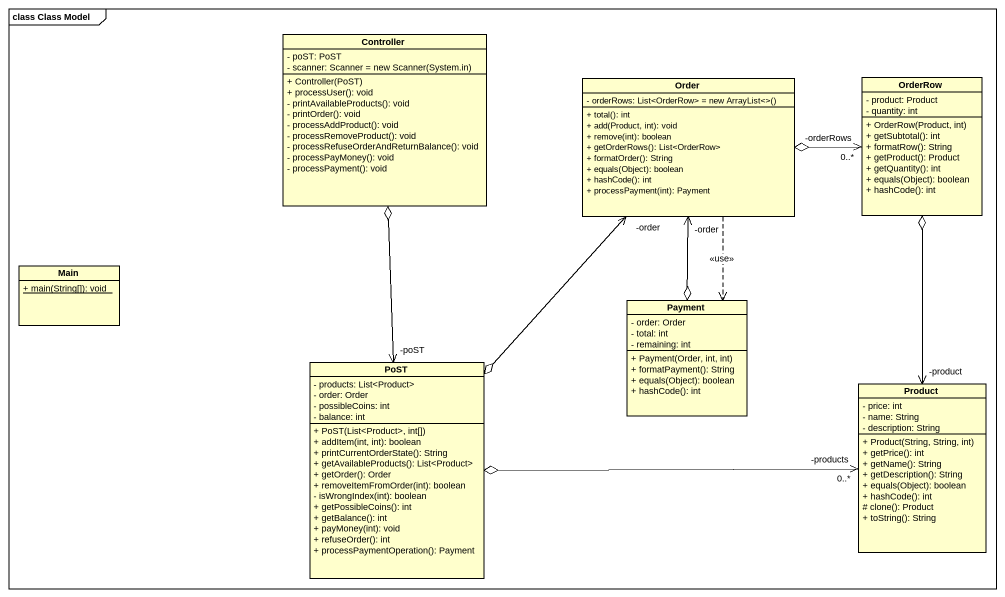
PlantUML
@startuml
mainframe class Class Model
hide circle
hide empty members
skinparam classAttributeIconSize 0
class Controller {
  - poST: PoST
  {field} - scanner: Scanner = new Scanner(System.in)
  + Controller(PoST)
  + processUser(): void
  - printAvailableProducts(): void
  - printOrder(): void
  - processAddProduct(): void
  - processRemoveProduct(): void
  - processRefuseOrderAndReturnBalance(): void
  - processPayMoney(): void
  - processPayment(): void
}
class Order {
  {field} - orderRows: List<OrderRow> = new ArrayList<>()
  + total(): int
  + add(Product, int): void
  + remove(int): boolean
  + getOrderRows(): List<OrderRow>
  + formatOrder(): String
  + equals(Object): boolean
  + hashCode(): int
  + processPayment(int): Payment
}
class OrderRow {
  - product: Product
  - quantity: int
  + OrderRow(Product, int)
  + getSubtotal(): int
  + formatRow(): String
  + getProduct(): Product
  + getQuantity(): int
  + equals(Object): boolean
  + hashCode(): int
}
class Main {
  {static} + main(String[]): void
}
class Payment {
  - order: Order
  - total: int
  - remaining: int
  + Payment(Order, int, int)
  + formatPayment(): String
  + equals(Object): boolean
  + hashCode(): int
}
class PoST {
  - products: List<Product>
  - order: Order
  - possibleCoins: int
  - balance: int
  + PoST(List<Product>, int[])
  + addItem(int, int): boolean
  + printCurrentOrderState(): String
  + getAvailableProducts(): List<Product>
  + getOrder(): Order
  + removeItemFromOrder(int): boolean
  - isWrongIndex(int): boolean
  + getPossibleCoins(): int
  + getBalance(): int
  + payMoney(int): void
  + refuseOrder(): int
  + processPaymentOperation(): Payment
}
class Product {
  - price: int
  - name: String
  - description: String
  + Product(String, String, int)
  + getPrice(): int
  + getName(): String
  + getDescription(): String
  + equals(Object): boolean
  + hashCode(): int
  # clone(): Product
  + toString(): String
}
Controller o--> "-poST" PoST
Order o-right-> "-orderRows\n0..*" OrderRow
Order ..> Payment : <<use>>
OrderRow o--> "-product" Product
Payment o-up-> "-order" Order
PoST o-up-> "-order" Order
PoST o-right-> "-products\n0..*" Product
@enduml
